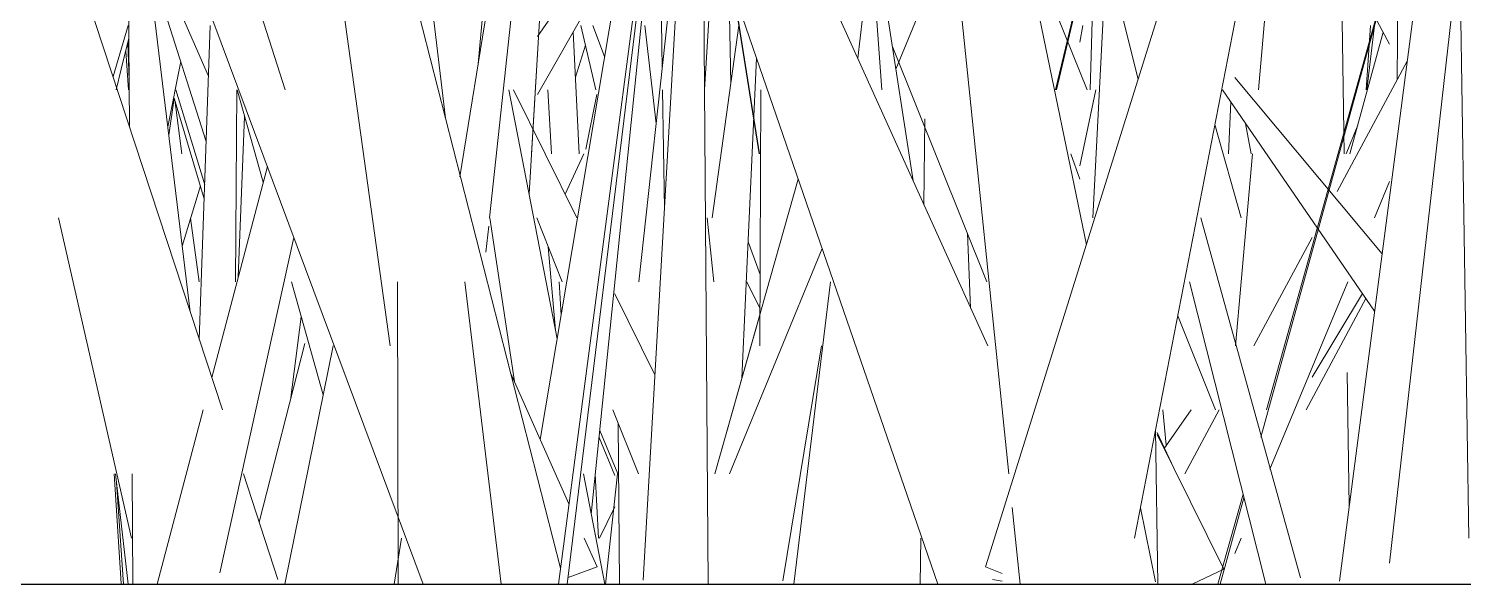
# Model space of a CAD drawing. Header units: millimetres. Extents: x -9575 to 27274, y -4387 to 11354.
# Drawn here: x -5764.9 to -5703, y 3048 to 3071.9 of the extents above; entities that cross this region are included whole.
import ezdxf

# ---------------------------------------------------------------- set-up
doc = ezdxf.new("R2010")
doc.units = ezdxf.units.MM
doc.layers.add('G-IMPT', color=8, linetype='Continuous', lineweight=9)

# ---------------------------------------------------------------- blocks, each defined once
blk = doc.blocks.new('Grass Array - 25_dwg-V50-North')
at = {"layer": 'G-IMPT'}
for p, q in [((-5719.277, 3062.624), (-5727.967, 3104.896)), ((-5753.803, 3069.306), (-5764.408, 3102.637)), ((-5723.623, 3048.759), (-5707.327, 3100.753)), ((-5724.727, 3100.228), (-5717.039, 3069.766)), ((-5749.271, 3058.27), (-5755.069, 3100.051)), ((-5703.573, 3099.735), (-5702.792, 3049.993)), ((-5750.545, 3098.631), (-5746.894, 3068.084)), ((-5726.921, 3094.69), (-5722.622, 3052.752)), ((-5743.294, 3094.145), (-5745.482, 3070.42)), ((-5743.29, 3064.817), (-5741.54, 3094.053)), ((-5708.571, 3094.136), (-5708.171, 3066.547)), ((-5746.27, 3065.552), (-5741.921, 3092.441)), ((-5742.805, 3054.236), (-5736.415, 3092.277)), ((-5735.888, 3091.764), (-5738.371, 3048.173)), ((-5752.717, 3090.855), (-5741.936, 3048.698)), ((-5709.192, 3091.162), (-5717.199, 3049.993)), ((-5763.728, 3090.526), (-5747.847, 3048)), ((-5743.186, 3066.547), (-5741.83, 3089.205)), ((-5741.644, 3048), (-5736.65, 3088.935)), ((-5708.372, 3048.137), (-5703.395, 3086.278)), ((-5735.843, 3085.508), (-5723.527, 3058.27)), ((-5711.762, 3054.334), (-5703.338, 3084.763)), ((-5703.339, 3084.82), (-5711.511, 3055.511)), ((-5742.762, 3084.584), (-5744.988, 3063.788)), ((-5737.2, 3084.564), (-5740.611, 3051.023)), ((-5711.863, 3069.306), (-5710.511, 3084.38)), ((-5735.573, 3048), (-5735.831, 3083.864)), ((-5757.89, 3059.735), (-5760.6, 3082.151)), ((-5737.606, 3081.661), (-5742.027, 3048)), ((-5705.795, 3080.031), (-5705.881, 3069.73)), ((-5737.695, 3079.693), (-5737.551, 3070.226)), ((-5708.372, 3048.137), (-5704.274, 3079.543)), ((-5728.733, 3078.182), (-5728.085, 3069.306)), ((-5738.563, 3061.029), (-5736.742, 3077.582)), ((-5725.677, 3048), (-5735.784, 3077.342)), ((-5739.349, 3076.727), (-5742.932, 3071.601)), ((-5720.602, 3069.306), (-5718.814, 3076.799)), ((-5719.106, 3069.306), (-5718.9, 3077.14)), ((-5760.567, 3076.107), (-5760.504, 3067.706)), ((-5735.325, 3076.009), (-5735.726, 3069.306)), ((-5727.489, 3070.187), (-5725.024, 3076.186)), ((-5722.131, 3076.504), (-5719.245, 3069.306)), ((-5762.962, 3075.201), (-5756.505, 3055.511)), ((-5757.201, 3067.072), (-5759.663, 3074.823)), ((-5742.932, 3069.106), (-5739.594, 3074.949)), ((-5719.188, 3075.135), (-5720.556, 3069.306)), ((-5718.421, 3074.823), (-5718.999, 3063.788)), ((-5706.207, 3071.273), (-5708.131, 3074.823)), ((-5703.274, 3074.823), (-5706.207, 3048.911)), ((-5734.682, 3074.143), (-5734.597, 3069.567)), ((-5733.378, 3066.547), (-5734.488, 3073.577)), ((-5734.474, 3073.538), (-5733.367, 3066.547)), ((-5728.736, 3073.909), (-5729.13, 3070.662)), ((-5758.422, 3072.908), (-5757.103, 3069.888)), ((-5726.74, 3065.377), (-5727.88, 3072.705)), ((-5761.214, 3069.871), (-5760.56, 3072.065)), ((-5757.027, 3072.065), (-5757.498, 3058.541)), ((-5741.128, 3066.547), (-5741.392, 3071.802)), ((-5741.054, 3072.065), (-5740.417, 3069.306)), ((-5740.547, 3072.065), (-5740.034, 3070.735)), ((-5737.813, 3067.844), (-5738.294, 3072.065)), ((-5734.248, 3072.065), (-5735.404, 3063.788)), ((-5719.561, 3071.35), (-5719.432, 3072.065)), ((-5706.485, 3071.785), (-5707.917, 3066.547)), ((-5707.034, 3072.065), (-5707.224, 3069.306)), ((-5707.194, 3069.306), (-5706.867, 3072.065)), ((-5760.859, 3070.189), (-5760.533, 3071.53)), ((-5760.584, 3071.318), (-5760.519, 3069.696)), ((-5741.293, 3069.841), (-5740.858, 3071.217)), ((-5723.559, 3061.029), (-5727.646, 3071.197)), ((-5760.67, 3070.965), (-5760.55, 3069.306)), ((-5758.295, 3070.517), (-5758.854, 3067.707)), ((-5734.12, 3056.885), (-5733.487, 3070.671)), ((-5708.474, 3064.922), (-5705.45, 3070.531)), ((-5760.859, 3070.189), (-5761.074, 3069.306)), ((-5706.532, 3062.237), (-5712.885, 3069.829)), ((-5757.266, 3065.21), (-5758.511, 3069.306)), ((-5755.937, 3061.029), (-5755.875, 3069.306)), ((-5755.872, 3069.306), (-5754.744, 3065.317)), ((-5744.162, 3069.306), (-5742.077, 3058.571)), ((-5741.224, 3063.788), (-5743.966, 3069.306)), ((-5742.32, 3066.547), (-5742.484, 3069.306)), ((-5737.537, 3069.306), (-5737.459, 3064.182)), ((-5733.34, 3058.27), (-5733.297, 3069.306)), ((-5719.561, 3066.03), (-5718.87, 3069.306)), ((-5713.414, 3069.306), (-5706.854, 3059.77)), ((-5758.81, 3067.342), (-5758.575, 3068.937)), ((-5758.575, 3068.937), (-5757.287, 3064.598)), ((-5758.246, 3066.547), (-5758.557, 3068.876)), ((-5740.845, 3066.745), (-5740.368, 3069.096)), ((-5713.053, 3068.78), (-5713.153, 3066.547)), ((-5755.547, 3068.157), (-5755.819, 3061.241)), ((-5726.275, 3064.347), (-5726.24, 3068.044)), ((-5713.734, 3067.81), (-5712.601, 3063.788)), ((-5712.415, 3067.853), (-5712.18, 3066.547)), ((-5707.58, 3067.78), (-5708.074, 3066.547)), ((-5741.729, 3064.803), (-5740.936, 3066.547)), ((-5719.561, 3065.45), (-5719.949, 3066.547)), ((-5712.853, 3058.27), (-5712.111, 3066.547)), ((-5754.566, 3065.992), (-5756.962, 3056.905)), ((-5758.233, 3062.572), (-5757.454, 3065.161)), ((-5735.291, 3052.752), (-5731.691, 3065.457)), ((-5706.207, 3065.349), (-5706.858, 3063.788)), ((-5760.427, 3049.993), (-5763.564, 3063.788)), ((-5757.508, 3061.029), (-5757.874, 3063.766)), ((-5743.918, 3056.73), (-5744.977, 3063.788)), ((-5742.958, 3063.788), (-5741.863, 3061.029)), ((-5735.321, 3061.029), (-5735.615, 3063.788)), ((-5710.053, 3048.284), (-5714.348, 3063.788)), ((-5745.026, 3063.433), (-5745.148, 3062.3)), ((-5724.263, 3059.899), (-5724.403, 3063.129)), ((-5756.615, 3048.496), (-5753.426, 3062.94)), ((-5742.462, 3062.539), (-5742.151, 3058.953)), ((-5734.65, 3052.752), (-5730.66, 3062.466)), ((-5733.328, 3061.348), (-5733.851, 3062.747)), ((-5712.062, 3058.27), (-5709.545, 3062.936)), ((-5753.532, 3061.029), (-5752.157, 3056.163)), ((-5748.924, 3048), (-5748.961, 3061.029)), ((-5746.05, 3061.029), (-5744.493, 3048)), ((-5741.905, 3059.593), (-5741.991, 3061.029)), ((-5733.334, 3059.87), (-5733.9, 3061.029)), ((-5730.3, 3061.029), (-5731.883, 3048)), ((-5714.833, 3061.029), (-5711.545, 3048)), ((-5708.008, 3061.029), (-5711.373, 3052.957)), ((-5737.867, 3057.03), (-5739.594, 3060.506)), ((-5709.802, 3055.511), (-5707.231, 3060.317)), ((-5709.545, 3056.922), (-5707.376, 3060.529)), ((-5753.104, 3059.515), (-5753.572, 3055.936)), ((-5735.291, 3052.752), (-5733.335, 3059.655)), ((-5715.339, 3059.559), (-5713.716, 3055.511)), ((-5754.918, 3050.672), (-5752.948, 3058.374)), ((-5753.82, 3048), (-5751.727, 3058.27)), ((-5732.358, 3048.146), (-5730.682, 3058.27)), ((-5744.086, 3057.107), (-5741.571, 3051.472)), ((-5708.034, 3057.127), (-5707.951, 3051.364)), ((-5757.329, 3055.511), (-5759.309, 3048)), ((-5739.675, 3055.511), (-5738.581, 3052.752)), ((-5715.978, 3055.511), (-5715.833, 3053.987)), ((-5714.763, 3055.511), (-5715.926, 3053.854)), ((-5715.037, 3052.752), (-5713.55, 3055.511)), ((-5739.461, 3052.752), (-5740.245, 3054.62)), ((-5739.453, 3054.951), (-5739.387, 3048)), ((-5716.198, 3048), (-5716.291, 3054.663)), ((-5715.608, 3053.213), (-5716.223, 3054.542)), ((-5716.223, 3054.455), (-5713.349, 3048.658)), ((-5740.275, 3054.324), (-5739.594, 3052.683)), ((-5760.86, 3048.041), (-5761.167, 3052.752)), ((-5760.86, 3048.041), (-5761.167, 3052.752)), ((-5761.114, 3052.752), (-5760.563, 3048)), ((-5760.393, 3052.752), (-5760.357, 3048)), ((-5755.6, 3052.752), (-5754.11, 3048.209)), ((-5740.946, 3052.752), (-5740.024, 3048)), ((-5740.297, 3049.993), (-5740.435, 3052.747)), ((-5739.996, 3048), (-5739.473, 3052.752)), ((-5760.767, 3048), (-5761.071, 3052.384)), ((-5739.594, 3051.339), (-5740.251, 3049.993)), ((-5722.474, 3051.305), (-5722.135, 3048)), ((-5716.292, 3048.102), (-5716.947, 3051.29)), ((-5712.524, 3051.877), (-5713.605, 3048)), ((-5713.515, 3048), (-5712.485, 3051.723)), ((-5749.108, 3048), (-5748.785, 3049.993)), ((-5740.911, 3049.993), (-5740.358, 3048.755)), ((-5726.43, 3048), (-5726.411, 3049.993)), ((-5712.608, 3049.993), (-5712.885, 3049.328)), ((-5741.611, 3048.286), (-5740.358, 3048.755)), ((-5723.623, 3048.759), (-5722.902, 3048.468)), ((-5723.324, 3048.212), (-5722.902, 3048.13)), ((-5714.714, 3048), (-5713.349, 3048.658))]:
    blk.add_line(p, q, dxfattribs=at)
blk = doc.blocks.new('Grass Array - Grass Array-V52-North')
blk.add_blockref('Grass Array - 25_dwg-V50-North', (0, 0))

msp = doc.modelspace()

# ---------------------------------------------------------------- linework, layer by layer
msp.add_line((-5839.745, 3048), (-5040.568, 3048))

# ---------------------------------------------------------------- block references
msp.add_blockref('Grass Array - Grass Array-V52-North', (0, 0))

doc.saveas('drawing.dxf')
